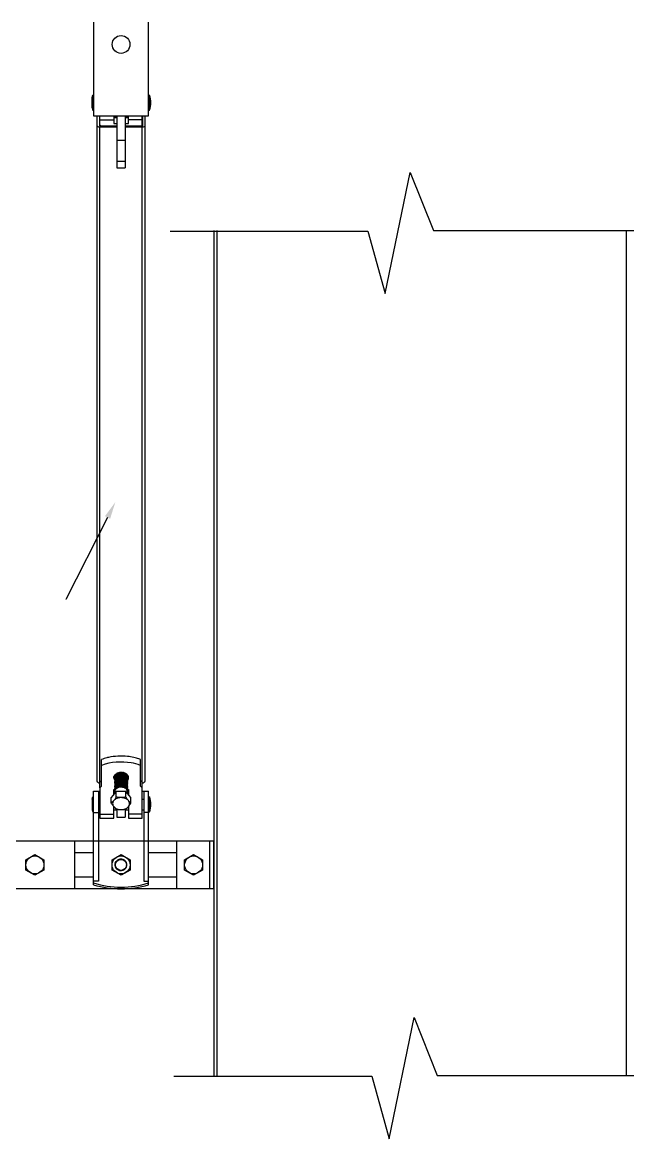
# Model space of a CAD drawing. Extents: x 815029915 to 815825525, y 579155098 to 579748855.
# Drawn here: x 815613007 to 815615928, y 579320372 to 579325758 of the extents above; entities that cross this region are included whole.
import ezdxf

# ---------------------------------------------------------------- set-up
doc = ezdxf.new("R2010")
doc.units = 0
doc.header["$LTSCALE"] = 100
doc.header["$MEASUREMENT"] = 0
doc.layers.add('02___PRT_ALL_AXES', color=7, linetype='Continuous')
doc.layers.add('03___PRT_ALL_CURVES', color=7, linetype='Continuous')

msp = doc.modelspace()

# ---------------------------------------------------------------- linework, layer by layer
at = {"color": 0, "linetype": 'Continuous'}
for p, q in [((815613350.8, 579325757.7), (815613350.8, 579325306.5)), ((815613616.1, 579325306.5), (815613616.1, 579325757.7)), ((815613346.7, 579325406.1), (815613350.8, 579325406.1)), ((815613616.1, 579325406.1), (815613620.2, 579325406.1)), ((815613346.7, 579325334.6), (815613350.8, 579325334.6)), ((815613350.8, 579325306.5), (815613616.1, 579325306.5)), ((815613368.7, 579322096.1), (815613368.7, 579325306.5)), ((815613378.9, 579325306.5), (815613378.9, 579325260.2)), ((815613381.4, 579325258.4), (815613381.4, 579325306.5)), ((815613447.8, 579325306.5), (815613447.8, 579325269.6)), ((815613463.1, 579325306.5), (815613463.1, 579325056.3)), ((815613503.9, 579325306.5), (815613503.9, 579325056.3)), ((815613519.2, 579325269.6), (815613519.2, 579325306.5)), ((815613585.5, 579325258.4), (815613585.5, 579325306.5)), ((815613588.1, 579325260.2), (815613588.1, 579325306.5)), ((815613598.3, 579325306.5), (815613598.3, 579322096.1)), ((815613616.1, 579325334.6), (815613620.2, 579325334.6)), ((815613381.4, 579325286.6), (815613447.8, 579325286.6)), ((815613381.4, 579325258.4), (815613463.1, 579325258.4)), ((815613381.4, 579322092.6), (815613381.4, 579325251.2)), ((815613463.1, 579325251.2), (815613381.4, 579325251.2)), ((815613452.9, 579325298.1), (815613452.9, 579325298.1)), ((815613503.9, 579325258.4), (815613585.5, 579325258.4)), ((815613585.5, 579325251.2), (815613503.9, 579325251.2)), ((815613585.5, 579325286.6), (815613519.2, 579325286.6)), ((815613585.5, 579322092.6), (815613585.5, 579325251.2)), ((815613463.1, 579325189.5), (815613503.9, 579325189.5)), ((815613463.1, 579325088.5), (815613503.9, 579325088.5)), ((815613463.1, 579325056.3), (815613503.9, 579325056.3)), ((815613462.9, 579322134.8), (815613463.1, 579322134.6)), ((815613465.5, 579322134.4), (815613463.1, 579322134.6)), ((815613463.4, 579322135), (815613465.5, 579322134.4)), ((815613453.6, 579322121.5), (815613453.6, 579322121.6)), ((815613346.7, 579322020.5), (815613350.8, 579322020.5)), ((815613350.8, 579321597.3), (815613350.8, 579322048.5)), ((815613350.8, 579322048.5), (815613381.4, 579322048.5)), ((815613373.8, 579322048.5), (815613373.8, 579321614.8)), ((815613381.4, 579322064.1), (815613381.4, 579321918.4)), ((815613459.9, 579322046.2), (815613436.3, 579322017.3)), ((815613447.8, 579322031.3), (815613447.8, 579322057)), ((815613447.8, 579322048.5), (815613452.9, 579322048.5)), ((815613452.9, 579322047.2), (815613452.9, 579322051.5)), ((815613453.4, 579322051.3), (815613452.9, 579322051.5)), ((815613507, 579322046.2), (815613459.9, 579322046.2)), ((815613530.6, 579322017.3), (815613507, 579322046.2)), ((815613514.1, 579322046.2), (815613514.1, 579322049.9)), ((815613514.1, 579322048.5), (815613519.2, 579322048.5)), ((815613519.2, 579322057), (815613519.2, 579322031.3)), ((815613585.5, 579321918.4), (815613585.5, 579322064.1)), ((815613585.5, 579322048.5), (815613616.1, 579322048.5)), ((815613593.2, 579322048.5), (815613593.2, 579321614.8)), ((815613616.1, 579321597.3), (815613616.1, 579322048.5)), ((815613616.1, 579322020.5), (815613620.2, 579322020.5)), ((815613373.8, 579322010.3), (815613381.4, 579322010.3)), ((815613447.8, 579321918.4), (815613447.8, 579321974.5)), ((815613519.2, 579321974.5), (815613519.2, 579321918.4)), ((815613585.5, 579322010.3), (815613593.2, 579322010.3)), ((815613346.7, 579321949), (815613350.8, 579321949)), ((815613350.8, 579321946.3), (815613373.8, 579321946.3)), ((815613381.4, 579321937.8), (815613447.8, 579321937.8)), ((815613381.4, 579321918.4), (815613447.8, 579321918.4)), ((815613463.1, 579321961.6), (815613463.1, 579321923.5)), ((815613463.1, 579321923.5), (815613503.9, 579321923.5)), ((815613503.9, 579321961.6), (815613503.9, 579321923.5)), ((815613585.5, 579321937.8), (815613519.2, 579321937.8)), ((815613519.2, 579321918.4), (815613585.5, 579321918.4)), ((815613616.1, 579321946.3), (815613593.2, 579321946.3)), ((815613616.1, 579321949), (815613620.2, 579321949)), ((815613752.2, 579321578.7), (815613752.2, 579321808.3)), ((815613912.4, 579321578.7), (815613912.4, 579321808.3)), ((815613931, 579321578.7), (815613931, 579321808.3)), ((815613455.2, 579321701.7), (815613455.2, 579321701.7)), ((815613455.3, 579321702.1), (815613455.3, 579321702.2)), ((815613483.5, 579321719.7), (815613483.5, 579321721)), ((815613373.8, 579321614.8), (815613350.8, 579321614.8)), ((815613593.2, 579321614.8), (815613616.1, 579321614.8))]:
    msp.add_line(p, q, dxfattribs=at)
at = {"color": 7, "linetype": 'Continuous'}
for p, q in [((815613719.7, 579324750.2), (815614674.4, 579324750.2)), ((815613931, 579324753.3), (815613931, 579320673.5)), ((815613946.3, 579324753.3), (815613946.3, 579320673.5)), ((815614990.4, 579324753.3), (815616109.5, 579324753.3)), ((815615920.4, 579324753.3), (815615920.4, 579320676.6)), ((815613738.1, 579320673.5), (815614692.7, 579320673.5)), ((815615008.8, 579320676.6), (815616125.6, 579320676.6))]:
    msp.add_line(p, q, dxfattribs=at)
at = {"color": 4, "linetype": 'ByBlock', "lineweight": -2}
msp.add_line((815613217.6, 579322973.9), (815613217.4, 579322973.9), dxfattribs=at)
at = {"color": 0}
for p, q in [((815612671, 579321808.3), (815613931, 579321808.3)), ((815613259.2, 579321808.3), (815613259.2, 579321578.8)), ((815613259.2, 579321752.3), (815613350.9, 579321752.3)), ((815613616.2, 579321752.3), (815613752.2, 579321752.3)), ((815613259.2, 579321634.7), (815613350.9, 579321634.7)), ((815613616.2, 579321634.7), (815613752.2, 579321634.7)), ((815612796.1, 579321578.7), (815613931, 579321578.7))]:
    msp.add_line(p, q, dxfattribs=at)
for points in [[(815614758.2, 579324448.7), (815614879, 579325033.1)], [(815614879, 579325033.1), (815614990.4, 579324753.3)], [(815614674.4, 579324750.2), (815614758.2, 579324448.7)], [(815614776.6, 579320372.1), (815614897.3, 579320956.4)], [(815614897.3, 579320956.4), (815615008.8, 579320676.6)], [(815614692.7, 579320673.5), (815614776.6, 579320372.1)]]:
    msp.add_lwpolyline(points, dxfattribs=at)
at = {"color": 4, "linetype": 'ByBlock', "lineweight": -2}
msp.add_lwpolyline([(815613418.2, 579323369), (815613217.6, 579322973.9)], dxfattribs=at)
at = {"color": 0, "linetype": 'Continuous'}
msp.add_circle((815613483.5, 579321693), 26.7, dxfattribs=at)
for centre, radius, start, end in [((815613469.6, 579325307.9), 16.7, 184.6387, 187.5163), ((815613469.5, 579325303.5), 16.6, 172.4739, 179.9828), ((815613469.6, 579325302.5), 16.8, 170.5953, 176.2819), ((815613469.7, 579325303.5), 16.9, 169.6225, 172.4804), ((815613469.9, 579325302.4), 17.1, 165.9398, 170.5941), ((815613498.7, 579325300.5), 15.5, 16.4386, 22.9713), ((815613499.2, 579325300.7), 14.9, 15.3782, 16.4026), ((815613499.9, 579325305.2), 14.2, 351.1705, 359.9739), ((815613499.9, 579325305.2), 14.2, 4.3365, 5.599), ((815613500, 579325305.2), 14.1, 0.0047, 4.3392), ((815613500, 579325306.3), 14.1, 0.0003, 1.1866), ((815613469.4, 579325302.5), 16.5, 176.29, 179.9967), ((815613469.5, 579325302.5), 16.6, 180.0177, 187.7118), ((815613469.5, 579325298.1), 16.6, 172.6677, 179.9838), ((815613469.9, 579325298.1), 17, 165.7622, 172.658), ((815613470.3, 579325298), 17.5, 162.5002, 165.767), ((815613479.6, 579325274.1), 29.7, 124.6383, 125.9814), ((815613479.8, 579325278.1), 30, 124.0237, 125.416), ((815613479.9, 579325273.6), 30.2, 124.026, 124.6404), ((815613489.2, 579325274.3), 28.7, 58.236, 59.1443), ((815613489.4, 579325275.6), 28.4, 57.1454, 59.0662), ((815613489.6, 579325275), 27.9, 56.1506, 58.2417), ((815613490.4, 579325277.2), 26.5, 52.0605, 57.1819), ((815613499.2, 579325295.3), 14.9, 15.3332, 16.4046), ((815613499.5, 579325300.8), 14.6, 8.8155, 15.3917), ((815613499.4, 579325295.3), 14.7, 10.6844, 15.3402), ((815613499.9, 579325300.8), 14.2, 0.0259, 8.8089), ((815613500, 579325299.8), 14.1, 0.0047, 4.3395), ((815613499.9, 579325299.8), 14.2, 353.07, 359.9861), ((815613474.1, 579322114.4), 21.7, 141.4765, 147.2734), ((815613479.9, 579322101.7), 37.2, 116.9716, 117.1914), ((815613480.4, 579322100.6), 38.4, 113.9097, 116.9569), ((815613479.4, 579322107.3), 30.5, 120.5279, 120.8982), ((815613479.8, 579322106.5), 31.4, 117.1944, 120.5148), ((815613481.3, 579322098.7), 40.6, 110.6062, 113.9098), ((815613484.7, 579322096.2), 43, 91.5745, 101.1898), ((815613483.2, 579322091.1), 48.2, 87.2089, 89.7303), ((815613483.5, 579322085.4), 53.8, 87.8186, 90.0078), ((815613484.7, 579322095.9), 43.2, 88.83, 91.6019), ((815613483.6, 579322087.8), 51.4, 85.7692, 87.8187), ((815613483.2, 579322091), 48.2, 84.3791, 87.2114), ((815613484.7, 579322096.3), 42.8, 85.6396, 88.8291), ((815613484.4, 579322095.4), 43.8, 76.1216, 79.3126), ((815613485.3, 579322099.2), 39.8, 69.1888, 70.1515), ((815613485.5, 579322099.8), 39.1, 68.0181, 69.189), ((815613492.3, 579322109.4), 27.6, 44.9812, 48.9553), ((815613493.9, 579322112.5), 23.8, 40.9332, 43.2447), ((815613493.3, 579322110.4), 26.2, 43.051, 44.9607), ((815613494.4, 579322112.9), 23.2, 39.8011, 40.9276), ((815613494.6, 579322111.6), 24.4, 35.7508, 43.1144), ((815613381.4, 579322105), 17.9, 268.3666, 269.9989), ((815613469.2, 579322113.7), 20.6, 150.7547, 154.3708), ((815613470.4, 579322113), 22, 144.1846, 150.7189), ((815613470.8, 579322116.8), 22.5, 211.4005, 217.607), ((815613471.5, 579322112.2), 23.3, 141.9511, 144.2205), ((815613468.3, 579322116.9), 15.5, 170.8203, 174.1915), ((815613469.6, 579322116.5), 16.8, 170.6064, 176.282), ((815613468.2, 579322116.9), 15.4, 174.1936, 177.5933), ((815613469.4, 579322116.5), 16.6, 176.2921, 177.5737), ((815613469.4, 579322116.5), 16.5, 177.5739, 178.5028), ((815613469.4, 579322116.5), 16.5, 178.5029, 179.2826), ((815613469.3, 579322116.5), 16.5, 179.2826, 179.9999), ((815613469.3, 579322116.5), 16.5, 180.0006, 181.7152), ((815613469.4, 579322116.5), 16.6, 181.7164, 184.3519), ((815613469.6, 579322116.5), 16.7, 184.3535, 187.5155), ((815613469.5, 579322112.1), 16.6, 172.4732, 179.9828), ((815613469.6, 579322111), 16.8, 170.6461, 176.2828), ((815613469.4, 579322111.1), 16.5, 176.2908, 183.5476), ((815613469.9, 579322105.6), 17.1, 163.2981, 176.2155), ((815613469.6, 579322111.1), 16.7, 183.5508, 187.7922), ((815613469.5, 579322106.7), 16.6, 172.7542, 179.9843), ((815613469.4, 579322105.6), 16.5, 176.2906, 179.9967), ((815613469.5, 579322105.7), 16.6, 180.0173, 187.5513), ((815613469.5, 579322101.3), 16.6, 172.5017, 179.9829), ((815613469.6, 579322100.2), 16.8, 170.6329, 176.2824), ((815613469.4, 579322100.2), 16.5, 176.2904, 179.9967), ((815613469.5, 579322100.2), 16.6, 180.0173, 187.5367), ((815613469.5, 579322095.9), 16.6, 172.4872, 179.9829), ((815613469.6, 579322094.8), 16.8, 170.6233, 176.2823), ((815613469.4, 579322094.8), 16.5, 176.2903, 179.9967), ((815613469.5, 579322094.8), 16.6, 180.0173, 187.5328), ((815613469.5, 579322090.5), 16.6, 172.4835, 179.9828), ((815613469.4, 579322089.4), 16.5, 176.2866, 179.9968), ((815613469.5, 579322089.4), 16.6, 180.0162, 187.3323), ((815613469.5, 579322085.1), 16.6, 172.2882, 179.9823), ((815613469.6, 579322084), 16.8, 170.633, 176.2824), ((815613469.4, 579322084), 16.5, 176.2903, 179.9967), ((815613469.5, 579322084), 16.6, 180.0172, 187.5261), ((815613469.5, 579322079.7), 16.6, 172.4765, 179.9828), ((815613469.6, 579322078.6), 16.8, 170.5993, 176.2819), ((815613469.4, 579322078.6), 16.5, 176.29, 179.9967), ((815613469.5, 579322078.6), 16.6, 180.0172, 187.5169), ((815613469.5, 579322074.2), 16.6, 172.4677, 179.9827), ((815613469.6, 579322073.2), 16.8, 170.6057, 176.2819), ((815613469.4, 579322073.2), 16.5, 176.29, 179.9967), ((815613469.9, 579322112.1), 17, 165.8112, 172.4652), ((815613469.9, 579322106.7), 17, 165.7041, 172.7434), ((815613469.9, 579322101.3), 17, 165.7267, 172.493), ((815613469.9, 579322095.8), 17, 165.766, 172.4789), ((815613469.9, 579322090.4), 17, 165.7649, 172.4752), ((815613469.9, 579322085), 17, 165.7459, 172.2807), ((815613469.9, 579322079.6), 17, 165.7642, 172.4682), ((815613469.9, 579322074.2), 17, 165.7627, 172.4595), ((815613472.1, 579322111.8), 24.1, 140.1265, 141.9534), ((815613469.9, 579322116.4), 17, 167.3413, 170.6096), ((815613468.5, 579322116.9), 15.7, 168.5956, 170.8202), ((815613470.1, 579322111), 17.3, 162.498, 170.6185), ((815613470.1, 579322100.1), 17.3, 162.4909, 170.6051), ((815613470.1, 579322094.7), 17.3, 162.488, 170.5957), ((815613470.1, 579322083.9), 17.3, 162.4871, 170.6053), ((815613470.1, 579322078.5), 17.3, 162.4824, 170.5717), ((815613470.1, 579322073.1), 17.3, 162.4829, 170.5782), ((815613468.9, 579322116.8), 16, 163.6782, 168.5833), ((815613470, 579322116.4), 17.2, 165.8219, 167.3436), ((815613470.2, 579322116.3), 17.4, 163.63, 165.8195), ((815613470.2, 579322112), 17.3, 164.4503, 165.8214), ((815613470.3, 579322106.6), 17.5, 162.5159, 165.7097), ((815613470.3, 579322101.2), 17.5, 162.5135, 165.7315), ((815613470.3, 579322095.7), 17.5, 162.5087, 165.7704), ((815613470.3, 579322090.3), 17.5, 162.5058, 165.7693), ((815613470.3, 579322084.9), 17.5, 162.4516, 165.7498), ((815613470.3, 579322079.5), 17.5, 162.5049, 165.7686), ((815613470.3, 579322074.1), 17.5, 162.5002, 165.767), ((815613470.3, 579322068.7), 17.5, 162.5007, 165.7672), ((815613469.4, 579322116.6), 16.6, 158.8112, 163.6737), ((815613470.4, 579322116.3), 17.6, 162.6522, 163.6323), ((815613470.4, 579322112), 17.6, 162.5051, 164.4489), ((815613471.3, 579322116), 18.5, 153.2181, 162.433), ((815613470.6, 579322110.8), 17.8, 161.2184, 162.521), ((815613470, 579322116.4), 17.2, 155.4096, 158.8168), ((815613470.9, 579322116), 18.2, 149.029, 155.3717), ((815613472.7, 579322115.3), 20.1, 147.2771, 153.2366), ((815613484.6, 579322065.6), 42.5, 97.612, 98.5483), ((815613498.2, 579322118.3), 16, 20.5547, 25.6449), ((815613498.7, 579322118.5), 15.4, 18.1541, 20.5369), ((815613499.2, 579322114.7), 14.9, 15.3602, 16.4085), ((815613499.2, 579322109.3), 14.9, 15.3455, 16.4078), ((815613499.2, 579322103.9), 14.9, 15.3562, 16.4067), ((815613499.2, 579322098.5), 14.9, 15.3803, 16.4044), ((815613499.2, 579322093.1), 14.9, 15.4324, 16.4009), ((815613499.4, 579322087.7), 14.7, 9.0944, 16.4713), ((815613499.2, 579322082.2), 14.9, 15.3427, 16.4105), ((815613499.2, 579322076.8), 14.9, 15.3335, 16.4046), ((815613499.2, 579322071.4), 14.9, 15.295, 16.4082), ((815613499.5, 579322114.8), 14.6, 8.8275, 15.3735), ((815613499.5, 579322109.4), 14.6, 8.8161, 15.3587), ((815613499.5, 579322104), 14.6, 8.5831, 15.3704), ((815613499.5, 579322098.5), 14.6, 8.806, 15.3938), ((815613499.5, 579322093.1), 14.6, 8.7871, 15.4463), ((815613499.5, 579322082.3), 14.6, 8.8357, 15.3558), ((815613499.5, 579322076.9), 14.6, 8.8222, 15.3467), ((815613499.5, 579322071.5), 14.6, 8.8659, 15.3078), ((815613499.8, 579322118.8), 14.2, 351.3231, 359.9751), ((815613499.7, 579322119.2), 14.4, 351.1957, 351.4438), ((815613499.9, 579322114.8), 14.2, 0.0261, 8.8211), ((815613499.9, 579322113.8), 14.2, 351.1717, 359.9739), ((815613499.9, 579322109.4), 14.2, 0.0259, 8.8097), ((815613499.9, 579322108.4), 14.2, 350.9429, 359.9728), ((815613499.9, 579322104), 14.2, 0.0243, 8.5745), ((815613499.9, 579322102.9), 14.2, 351.161, 359.9738), ((815613499.9, 579322098.6), 14.2, 0.0259, 8.7993), ((815613499.9, 579322097.5), 14.2, 351.1413, 359.9737), ((815613499.9, 579322093.2), 14.2, 0.0258, 8.7798), ((815613499.9, 579322092.1), 14.2, 351.4494, 359.976), ((815613499.9, 579322087.8), 14.2, 0.0272, 9.08), ((815613499.9, 579322086.7), 14.2, 351.1911, 359.9741), ((815613499.9, 579322082.4), 14.2, 0.0261, 8.8295), ((815613499.9, 579322081.3), 14.2, 351.178, 359.9739), ((815613499.9, 579322077), 14.2, 0.0259, 8.8159), ((815613499.9, 579322075.9), 14.2, 351.2218, 359.9742), ((815613499.9, 579322071.5), 14.2, 0.0263, 8.8603), ((815613499.9, 579322118.8), 14.2, 2.7676, 6.617), ((815613500, 579322113.8), 14.1, 0.0047, 4.3395), ((815613500, 579322108.4), 14.1, 0.0047, 4.3394), ((815613497.3, 579322117.5), 19.6, 327.8953, 328.9179), ((815613500, 579322102.9), 14.1, 0.0047, 4.3393), ((815613500, 579322097.5), 14.1, 0.0047, 4.3389), ((815613500, 579322092.1), 14.1, 0.0045, 4.3456), ((815613500, 579322086.7), 14.1, 0.0047, 4.3397), ((815613500, 579322081.3), 14.1, 0.0047, 4.3395), ((815613500, 579322075.9), 14.1, 0.0047, 4.3399), ((815613500, 579322118.8), 14.1, 359.993, 2.7658), ((815613497.7, 579322117.3), 19.2, 328.9126, 331.6127), ((815613495.7, 579322117), 23, 323.7264, 324.8215), ((815613495.9, 579322112.5), 22.9, 34.9477, 35.6756), ((815613497.7, 579322115.2), 19.1, 26.7554, 29.0313), ((815613496.2, 579322112.7), 22.5, 33.5595, 34.9495), ((815613498.3, 579322117), 18.6, 331.6111, 334.7707), ((815613496.5, 579322112.9), 22.1, 32.816, 33.5577), ((815613496.9, 579322113.2), 21.6, 30.7572, 32.8206), ((815613497.2, 579322113.4), 21.2, 30.1535, 30.7522), ((815613585.5, 579322105), 17.9, 270.0011, 271.6334), ((815613469.5, 579322073.2), 16.6, 180.017, 187.4489), ((815613469.5, 579322068.8), 16.6, 172.3978, 179.9823), ((815613469.4, 579322067.8), 16.5, 176.29, 179.9967), ((815613469.5, 579322067.8), 16.6, 180.0171, 187.5089), ((815613469.5, 579322063.4), 16.6, 172.4594, 179.9827), ((815613469.6, 579322062.3), 16.8, 170.5894, 176.2819), ((815613469.4, 579322062.3), 16.5, 176.29, 179.9967), ((815613469.5, 579322062.4), 16.6, 180.017, 187.4917), ((815613469.5, 579322058), 16.6, 172.4422, 179.9826), ((815613469.6, 579322056.9), 16.8, 170.5827, 176.2821), ((815613469.4, 579322056.9), 16.5, 176.2903, 179.9967), ((815613469.5, 579322056.9), 16.6, 180.0172, 187.5273), ((815613469.5, 579322052.6), 16.6, 172.4782, 179.9829), ((815613469.6, 579322051.5), 16.8, 170.6229, 176.2822), ((815613469.4, 579322051.5), 16.5, 176.2902, 179.9967), ((815613469.9, 579322068.8), 17, 165.7631, 172.3902), ((815613469.9, 579322063.4), 17, 165.7633, 172.4513), ((815613469.9, 579322058), 17, 165.765, 172.4342), ((815613469.9, 579322052.5), 17, 165.7668, 172.4699), ((815613470.1, 579322062.2), 17.3, 162.4867, 170.562), ((815613470.1, 579322056.8), 17.3, 162.4917, 170.5553), ((815613470.1, 579322051.4), 17.3, 162.4849, 170.5952), ((815613470.3, 579322063.3), 17.5, 162.5015, 165.7677), ((815613470.3, 579322057.9), 17.5, 162.5045, 165.7692), ((815613470.3, 579322052.4), 17.5, 162.5094, 165.7711), ((815613470.3, 579322047), 17.5, 162.5026, 165.791), ((815613499.2, 579322066), 14.9, 15.3024, 16.4096), ((815613499.2, 579322060.6), 14.9, 15.3159, 16.4116), ((815613499.2, 579322055.2), 14.9, 15.3138, 16.4121), ((815613499.2, 579322049.8), 14.9, 15.3664, 16.4089), ((815613499.5, 579322066.1), 14.6, 8.6158, 15.3161), ((815613499.5, 579322060.7), 14.6, 8.8392, 15.3288), ((815613499.5, 579322055.2), 14.6, 8.8348, 15.3268), ((815613499.5, 579322049.8), 14.6, 8.8239, 15.3798), ((815613499.9, 579322070.5), 14.2, 350.9764, 359.9733), ((815613499.9, 579322066.1), 14.2, 0.0245, 8.608), ((815613499.9, 579322065.1), 14.2, 351.1951, 359.9741), ((815613499.9, 579322060.7), 14.2, 0.0262, 8.8333), ((815613499.9, 579322059.6), 14.2, 351.1908, 359.9741), ((815613499.9, 579322055.3), 14.2, 0.0261, 8.8289), ((815613499.9, 579322054.2), 14.2, 351.179, 359.9739), ((815613499.9, 579322049.9), 14.2, 0.0261, 8.8175), ((815613500, 579322070.5), 14.1, 0.0047, 4.3399), ((815613500, 579322065.1), 14.1, 0.0047, 4.3399), ((815613500, 579322059.6), 14.1, 0.0047, 4.3399), ((815613500, 579322054.2), 14.1, 0.0047, 4.3394), ((815613483.5, 579321693), 29.6, 170.4027, 175.8672), ((815613483.5, 579321693), 29.6, 167.0668, 170.4004), ((815613483.5, 579321693), 29.6, 164.3926, 167.0673), ((815613483.4, 579321693), 29.6, 162.03, 164.3906), ((815613483, 579321691.7), 29.5, 160.2514, 161.7211), ((815613483.5, 579321693), 28.1, 275.5796, 101.2035), ((815613483, 579321692.9), 28.1, 88.982, 100.1624), ((815613483.5, 579321693), 29.6, 175.8685, 178.9165), ((815613483.5, 579321693), 29.6, 178.9205, 185.2696), ((815613483.5, 579321693), 29.6, 185.2707, 187.4247), ((815613483.5, 579321693), 29.6, 187.4316, 195.9775), ((815613483.5, 579321693), 29.6, 195.9832, 198.1201), ((815613483.5, 579321693), 29.6, 198.1212, 204.6411), ((815613483.5, 579321693), 29.6, 204.6463, 208.0841), ((815613483.5, 579321693), 29.6, 208.0825, 212.3888), ((815613483.5, 579321693), 29.6, 208.4883, 212.3891), ((815613483.5, 579322019.1), 433.7, 252.1887, 287.8113), ((815613483.5, 579322019.1), 442.1, 252.5364, 287.4636)]:
    msp.add_arc(centre, radius, start, end, dxfattribs=at)
for points, knots in [([(815613452.9, 579325298.1), (815613453, 579325299.6), (815613453.6, 579325302.6), (815613454.9, 579325305.3), (815613455.7, 579325306.6)], [0, 0, 0, 0, 0.49066, 1, 1, 1, 1]), ([(815613455.1, 579325306.6), (815613454.9, 579325306.3), (815613454.4, 579325305.2), (815613453.9, 579325304.1), (815613453.6, 579325303.2)], [0, 0, 0, 0, 0.253666, 1, 1, 1, 1]), ([(815613459.3, 579325306.6), (815613458.7, 579325306), (815613456.3, 579325303.5), (815613454.5, 579325300.5), (815613453.7, 579325298.1)], [0, 0, 0, 0, 0.263007, 1, 1, 1, 1]), ([(815613454.1, 579325298.1), (815613454.5, 579325298.9), (815613456, 579325302.1), (815613458.4, 579325304.8), (815613460.5, 579325306.6)], [0, 0, 0, 0, 0.238978, 1, 1, 1, 1]), ([(815613511.7, 579325298.1), (815613511.2, 579325298.8), (815613509.2, 579325301.7), (815613506.3, 579325304), (815613504, 579325305.4)], [0, 0, 0, 0, 0.235297, 1, 1, 1, 1]), ([(815613508.2, 579325306.6), (815613509.5, 579325305.4), (815613511.7, 579325302.8), (815613513.2, 579325299.6), (815613513.6, 579325298.1)], [0, 0, 0, 0, 0.519467, 1, 1, 1, 1]), ([(815613513.5, 579325299.5), (815613513.3, 579325300.1), (815613512.4, 579325302.7), (815613510.7, 579325305), (815613509.3, 579325306.6)], [0, 0, 0, 0, 0.239996, 1, 1, 1, 1]), ([(815613512.4, 579325306.6), (815613512.6, 579325306.1), (815613513.5, 579325304.3), (815613513.9, 579325302.3), (815613514, 579325300.8)], [0, 0, 0, 0, 0.256497, 1, 1, 1, 1]), ([(815613376.4, 579325251.9), (815613374.3, 579325252.5), (815613370.6, 579325254.4), (815613368.7, 579325258.4), (815613368.7, 579325260.2)], [0, 0, 0, 0, 0.547859, 1, 1, 1, 1]), ([(815613378.9, 579325260.2), (815613378.9, 579325259.4), (815613380, 579325258.5), (815613381.1, 579325258.4), (815613381.4, 579325258.4)], [0, 0, 0, 0, 0.70154, 1, 1, 1, 1]), ([(815613463, 579325304.1), (815613462.3, 579325303.7), (815613460, 579325302), (815613457.9, 579325299.8), (815613456.6, 579325298.1)], [0, 0, 0, 0, 0.260528, 1, 1, 1, 1]), ([(815613457.4, 579325298.1), (815613457.8, 579325298.5), (815613459.3, 579325300.2), (815613461, 579325301.6), (815613462.4, 579325302.6)], [0, 0, 0, 0, 0.242618, 1, 1, 1, 1]), ([(815613504, 579325304.3), (815613504.7, 579325303.9), (815613507.3, 579325302.2), (815613509.6, 579325300), (815613510.9, 579325298.1)], [0, 0, 0, 0, 0.26441, 1, 1, 1, 1]), ([(815613585.5, 579325258.4), (815613585.9, 579325258.4), (815613586.9, 579325258.5), (815613588.1, 579325259.4), (815613588.1, 579325260.2)], [0, 0, 0, 0, 0.29846, 1, 1, 1, 1]), ([(815613598.3, 579325260.2), (815613598.3, 579325258.4), (815613596.4, 579325254.4), (815613592.6, 579325252.5), (815613590.5, 579325251.9)], [0, 0, 0, 0, 0.452141, 1, 1, 1, 1]), ([(815613513.5, 579322118.9), (815613512.8, 579322121.3), (815613509.9, 579322126.1), (815613503, 579322131.3), (815613494, 579322134.6), (815613483.9, 579322135.6), (815613473.8, 579322134.2), (815613464.6, 579322130.5), (815613457.5, 579322124.9), (815613454.5, 579322119.8), (815613453.6, 579322117.2)], [0, 0, 0, 0, 0.1028, 0.219575, 0.350436, 0.490257, 0.631411, 0.766198, 0.889253, 1, 1, 1, 1]), ([(815613453.6, 579322127.2), (815613454.2, 579322128), (815613457, 579322130.9), (815613460.4, 579322133.2), (815613463.1, 579322134.6)], [0, 0, 0, 0, 0.237518, 1, 1, 1, 1]), ([(815613513.5, 579322113.5), (815613512.8, 579322115.9), (815613509.9, 579322120.7), (815613503, 579322125.9), (815613494, 579322129.1), (815613483.9, 579322130.1), (815613473.8, 579322128.8), (815613464.6, 579322125.1), (815613457.5, 579322119.4), (815613454.5, 579322114.4), (815613453.6, 579322111.8)], [0, 0, 0, 0, 0.102802, 0.219579, 0.350445, 0.490271, 0.631419, 0.766196, 0.889248, 1, 1, 1, 1]), ([(815613453.6, 579322110.5), (815613454.4, 579322113.2), (815613457.6, 579322118.6), (815613465.3, 579322124.5), (815613475.2, 579322128.1), (815613485.9, 579322129.1), (815613496.4, 579322127.5), (815613505.4, 579322123.4), (815613511, 579322118.1), (815613513.4, 579322113.2), (815613514, 579322110.7), (815613514, 579322109.4)], [0, 0, 0, 0, 0.111989, 0.237167, 0.374547, 0.517663, 0.657661, 0.786312, 0.89922, 0.950664, 1, 1, 1, 1]), ([(815613453.8, 579322116.5), (815613454.6, 579322119), (815613457.7, 579322124), (815613464.8, 579322129.5), (815613473.8, 579322133.1), (815613483.7, 579322134.5), (815613493.6, 579322133.5), (815613502.5, 579322130.4), (815613509.5, 579322125.4), (815613512.5, 579322120.8), (815613513.3, 579322118.4)], [0, 0, 0, 0, 0.110828, 0.23379, 0.368184, 0.508826, 0.648319, 0.779281, 0.896604, 1, 1, 1, 1]), ([(815613455.3, 579322125.4), (815613455.8, 579322126.1), (815613458, 579322129.4), (815613461.1, 579322131.9), (815613463.7, 579322133.4)], [0, 0, 0, 0, 0.235801, 1, 1, 1, 1]), ([(815613465.5, 579322134.4), (815613466.3, 579322134.9), (815613469.7, 579322136.6), (815613473.5, 579322137.7), (815613476.3, 579322138.3)], [0, 0, 0, 0, 0.242859, 1, 1, 1, 1]), ([(815613467, 579322136.6), (815613467.7, 579322136.9), (815613470.7, 579322137.9), (815613473.8, 579322138.6), (815613476.2, 579322139)], [0, 0, 0, 0, 0.245442, 1, 1, 1, 1]), ([(815613494.9, 579322137.9), (815613496.4, 579322137.5), (815613501.9, 579322135.9), (815613507.2, 579322133), (815613510.4, 579322130.2)], [0, 0, 0, 0, 0.264636, 1, 1, 1, 1]), ([(815613500.1, 579322136.1), (815613501.6, 579322135.5), (815613506.5, 579322133), (815613510.8, 579322128.9), (815613512.6, 579322125.2)], [0, 0, 0, 0, 0.276321, 1, 1, 1, 1]), ([(815613511.3, 579322128.8), (815613510.6, 579322129.5), (815613507.3, 579322132.6), (815613503.3, 579322134.8), (815613500.1, 579322136.1)], [0, 0, 0, 0, 0.235806, 1, 1, 1, 1]), ([(815613380.9, 579322087.1), (815613377.9, 579322087.2), (815613372.2, 579322088.5), (815613368.7, 579322093.7), (815613368.7, 579322096.1)], [0, 0, 0, 0, 0.559089, 1, 1, 1, 1]), ([(815613451.6, 579322105), (815613450, 579322107.6), (815613447.9, 579322113.7), (815613449.3, 579322119.9), (815613450.6, 579322122.6)], [0, 0, 0, 0, 0.503467, 1, 1, 1, 1]), ([(815613452.9, 579322090.5), (815613453.1, 579322093.1), (815613454.7, 579322098.4), (815613460.5, 579322105), (815613468.6, 579322109.7), (815613475, 579322111.5), (815613478.3, 579322112)], [0, 0, 0, 0, 0.21682, 0.453957, 0.717085, 1, 1, 1, 1]), ([(815613452.9, 579322068.8), (815613453, 579322070.3), (815613453.6, 579322073.2), (815613456.2, 579322078.8), (815613462.3, 579322084.8), (815613472.1, 579322089.4), (815613483.4, 579322091.3), (815613494.6, 579322090.1), (815613504.4, 579322086.2), (815613510.6, 579322080.8), (815613513.4, 579322075.6), (815613513.9, 579322072.9), (815613514, 579322071.5)], [0, 0, 0, 0, 0.05375, 0.109471, 0.230247, 0.36521, 0.508721, 0.651183, 0.78291, 0.898103, 0.950221, 1, 1, 1, 1]), ([(815613513.5, 579322108.1), (815613512.8, 579322110.5), (815613509.9, 579322115.3), (815613503, 579322120.5), (815613494, 579322123.7), (815613483.9, 579322124.7), (815613473.8, 579322123.4), (815613464.6, 579322119.7), (815613457.5, 579322114), (815613454.5, 579322109), (815613453.6, 579322106.4)], [0, 0, 0, 0, 0.102803, 0.219579, 0.350445, 0.490272, 0.63142, 0.766197, 0.889249, 1, 1, 1, 1]), ([(815613453.6, 579322105.3), (815613454.5, 579322108), (815613457.8, 579322113.4), (815613465.5, 579322119.2), (815613475.4, 579322122.7), (815613486.1, 579322123.7), (815613496.5, 579322122), (815613505.5, 579322118), (815613511, 579322112.7), (815613513.4, 579322107.8), (815613514, 579322105.3), (815613514, 579322104)], [0, 0, 0, 0, 0.112247, 0.237701, 0.375218, 0.518283, 0.658097, 0.786535, 0.899295, 0.950694, 1, 1, 1, 1]), ([(815613513.5, 579322102.7), (815613512.8, 579322105.1), (815613509.9, 579322109.9), (815613503, 579322115.1), (815613494, 579322118.3), (815613483.9, 579322119.3), (815613473.8, 579322117.9), (815613464.6, 579322114.3), (815613457.5, 579322108.6), (815613454.5, 579322103.6), (815613453.6, 579322101)], [0, 0, 0, 0, 0.102804, 0.219579, 0.350435, 0.490256, 0.631409, 0.766198, 0.88925, 1, 1, 1, 1]), ([(815613453.6, 579322099.9), (815613454.5, 579322102.6), (815613457.8, 579322108), (815613465.5, 579322113.7), (815613475.4, 579322117.3), (815613486.1, 579322118.3), (815613496.5, 579322116.6), (815613505.5, 579322112.6), (815613511, 579322107.3), (815613513.4, 579322102.4), (815613514, 579322099.8), (815613514, 579322098.6)], [0, 0, 0, 0, 0.112246, 0.2377, 0.375215, 0.518278, 0.658091, 0.78653, 0.899293, 0.950693, 1, 1, 1, 1]), ([(815613513.5, 579322097.3), (815613512.8, 579322099.7), (815613509.9, 579322104.4), (815613503, 579322109.6), (815613494, 579322112.9), (815613483.9, 579322113.9), (815613473.8, 579322112.5), (815613464.6, 579322108.9), (815613457.5, 579322103.2), (815613454.5, 579322098.2), (815613453.6, 579322095.6)], [0, 0, 0, 0, 0.102805, 0.219582, 0.350438, 0.49026, 0.63141, 0.766198, 0.889251, 1, 1, 1, 1]), ([(815613453.6, 579322089.1), (815613454.5, 579322091.8), (815613457.8, 579322097.1), (815613465.5, 579322102.9), (815613475.4, 579322106.5), (815613486.1, 579322107.4), (815613496.5, 579322105.8), (815613505.5, 579322101.7), (815613511, 579322096.4), (815613513.4, 579322091.6), (815613514, 579322089), (815613514, 579322087.8)], [0, 0, 0, 0, 0.112245, 0.237701, 0.375214, 0.518277, 0.6581, 0.786541, 0.899298, 0.950695, 1, 1, 1, 1]), ([(815613513.5, 579322086.4), (815613512.8, 579322088.8), (815613509.9, 579322093.6), (815613503, 579322098.8), (815613494, 579322102.1), (815613483.9, 579322103.1), (815613473.8, 579322101.7), (815613464.6, 579322098), (815613457.5, 579322092.4), (815613454.5, 579322087.3), (815613453.6, 579322084.8)], [0, 0, 0, 0, 0.1028, 0.219577, 0.35044, 0.490268, 0.631416, 0.766199, 0.889253, 1, 1, 1, 1]), ([(815613453.6, 579322083.7), (815613454.5, 579322086.4), (815613457.8, 579322091.7), (815613465.5, 579322097.5), (815613475.4, 579322101.1), (815613486.1, 579322102), (815613496.5, 579322100.4), (815613505.5, 579322096.3), (815613511, 579322091), (815613513.4, 579322086.1), (815613514, 579322083.6), (815613514, 579322082.4)], [0, 0, 0, 0, 0.112246, 0.237704, 0.375214, 0.518276, 0.658095, 0.786533, 0.899295, 0.950695, 1, 1, 1, 1]), ([(815613513.5, 579322075.6), (815613512.8, 579322078), (815613509.9, 579322082.8), (815613503, 579322088), (815613494, 579322091.3), (815613483.9, 579322092.3), (815613473.8, 579322090.9), (815613464.6, 579322087.2), (815613457.5, 579322081.6), (815613454.5, 579322076.5), (815613453.6, 579322073.9)], [0, 0, 0, 0, 0.102803, 0.219582, 0.350439, 0.490263, 0.631412, 0.766193, 0.88925, 1, 1, 1, 1]), ([(815613462.3, 579322090.6), (815613460.2, 579322089.1), (815613456.7, 579322085.8), (815613454.3, 579322081.5), (815613453.6, 579322079.3)], [0, 0, 0, 0, 0.522085, 1, 1, 1, 1]), ([(815613453.6, 579322078.3), (815613454.4, 579322080.5), (815613456.8, 579322085), (815613460.6, 579322088.4), (815613462.8, 579322089.8)], [0, 0, 0, 0, 0.476952, 1, 1, 1, 1]), ([(815613513.5, 579322070.2), (815613512.8, 579322072.6), (815613509.9, 579322077.4), (815613503, 579322082.6), (815613494, 579322085.8), (815613483.9, 579322086.8), (815613473.8, 579322085.5), (815613464.6, 579322081.8), (815613457.5, 579322076.2), (815613454.5, 579322071.1), (815613453.6, 579322068.5)], [0, 0, 0, 0, 0.102803, 0.219581, 0.350439, 0.490263, 0.631413, 0.766193, 0.88925, 1, 1, 1, 1]), ([(815613453.6, 579322067.4), (815613454.5, 579322070.2), (815613457.8, 579322075.5), (815613465.5, 579322081.3), (815613475.4, 579322084.8), (815613486.1, 579322085.8), (815613496.5, 579322084.1), (815613505.5, 579322080.1), (815613511, 579322074.8), (815613513.4, 579322069.9), (815613514, 579322067.4), (815613514, 579322066.1)], [0, 0, 0, 0, 0.11225, 0.237708, 0.375218, 0.518284, 0.658099, 0.786539, 0.899299, 0.950695, 1, 1, 1, 1]), ([(815613513.5, 579322064.8), (815613512.8, 579322067.2), (815613509.9, 579322072), (815613503, 579322077.2), (815613494, 579322080.4), (815613483.9, 579322081.4), (815613473.8, 579322080.1), (815613464.6, 579322076.4), (815613457.5, 579322070.7), (815613454.5, 579322065.7), (815613453.6, 579322063.1)], [0, 0, 0, 0, 0.102802, 0.219581, 0.35044, 0.490262, 0.631413, 0.766193, 0.889249, 1, 1, 1, 1]), ([(815613453.6, 579322062), (815613454.5, 579322064.7), (815613457.8, 579322070.1), (815613465.5, 579322075.9), (815613475.4, 579322079.4), (815613486.1, 579322080.4), (815613496.5, 579322078.7), (815613505.5, 579322074.7), (815613511, 579322069.4), (815613513.4, 579322064.5), (815613514, 579322062), (815613514, 579322060.7)], [0, 0, 0, 0, 0.112251, 0.237706, 0.375218, 0.518284, 0.658099, 0.78654, 0.899299, 0.950695, 1, 1, 1, 1]), ([(815613513.5, 579322059.4), (815613512.8, 579322061.8), (815613509.9, 579322066.6), (815613503, 579322071.8), (815613494, 579322075), (815613483.9, 579322076), (815613473.8, 579322074.6), (815613464.6, 579322071), (815613457.5, 579322065.3), (815613454.5, 579322060.3), (815613453.6, 579322057.7)], [0, 0, 0, 0, 0.102801, 0.21958, 0.350441, 0.490262, 0.631414, 0.766194, 0.889248, 1, 1, 1, 1]), ([(815613453.6, 579322056.6), (815613454.5, 579322059.3), (815613457.8, 579322064.7), (815613465.5, 579322070.4), (815613475.4, 579322074), (815613486.1, 579322075), (815613496.5, 579322073.3), (815613505.5, 579322069.3), (815613511, 579322064), (815613513.4, 579322059.1), (815613514, 579322056.5), (815613514, 579322055.3)], [0, 0, 0, 0, 0.112246, 0.237702, 0.375218, 0.518285, 0.6581, 0.786541, 0.899298, 0.950694, 1, 1, 1, 1]), ([(815613478.3, 579322107.6), (815613475.4, 579322107.2), (815613469.8, 579322105.8), (815613462.4, 579322101.9), (815613456.8, 579322096.7), (815613454.3, 579322092.4), (815613453.7, 579322090.2)], [0, 0, 0, 0, 0.277616, 0.53967, 0.780154, 1, 1, 1, 1]), ([(815613513.5, 579322081), (815613512.9, 579322082.9), (815613511, 579322086.6), (815613506.2, 579322091.2), (815613500, 579322094.6), (815613490, 579322097.6), (815613476.6, 579322097.5), (815613466.4, 579322093.6), (815613462.3, 579322090.6)], [0, 0, 0, 0, 0.09979, 0.209755, 0.331258, 0.462623, 0.737838, 1, 1, 1, 1]), ([(815613462.8, 579322089.8), (815613467.3, 579322092.9), (815613478.2, 579322096.8), (815613492.3, 579322096.2), (815613502.4, 579322092.4), (815613508.5, 579322088.3), (815613512.7, 579322083), (815613513.9, 579322078.9), (815613514, 579322076.9)], [0, 0, 0, 0, 0.268159, 0.54642, 0.676791, 0.795592, 0.902183, 1, 1, 1, 1]), ([(815613478.3, 579322112), (815613482.5, 579322112.6), (815613490.9, 579322112.6), (815613500.8, 579322109.6), (815613507.2, 579322105.5), (815613510.8, 579322101.8), (815613513.2, 579322097.7), (815613513.9, 579322094.7), (815613514, 579322093.2)], [0, 0, 0, 0, 0.287626, 0.558153, 0.68143, 0.795158, 0.900367, 1, 1, 1, 1]), ([(815613513.5, 579322091.9), (815613512.7, 579322094.6), (815613509.2, 579322099.9), (815613500.9, 579322105.3), (815613490.4, 579322108.2), (815613482.8, 579322108.2), (815613479, 579322107.7)], [0, 0, 0, 0, 0.20759, 0.44724, 0.716488, 1, 1, 1, 1]), ([(815613513.3, 579322118.4), (815613513.4, 579322118.2), (815613513.8, 579322117), (815613514, 579322115.7), (815613514, 579322114.8)], [0, 0, 0, 0, 0.252986, 1, 1, 1, 1]), ([(815613515.6, 579322124.1), (815613517.3, 579322121), (815613519.3, 579322113.7), (815613516.6, 579322106.7), (815613514.5, 579322103.8)], [0, 0, 0, 0, 0.496414, 1, 1, 1, 1]), ([(815613515.1, 579322109.1), (815613515.8, 579322110.7), (815613516.9, 579322114.1), (815613516.7, 579322117.8), (815613516.4, 579322119.5)], [0, 0, 0, 0, 0.504975, 1, 1, 1, 1]), ([(815613598.3, 579322096.1), (815613598.3, 579322093.7), (815613594.7, 579322088.5), (815613589.1, 579322087.2), (815613586, 579322087.1)], [0, 0, 0, 0, 0.440911, 1, 1, 1, 1]), ([(815613513.5, 579322054), (815613512.8, 579322056.4), (815613509.9, 579322061.1), (815613503, 579322066.3), (815613494, 579322069.6), (815613483.9, 579322070.6), (815613473.8, 579322069.2), (815613464.6, 579322065.6), (815613457.5, 579322059.9), (815613454.5, 579322054.9), (815613453.6, 579322052.3)], [0, 0, 0, 0, 0.1028, 0.219576, 0.350438, 0.490259, 0.631413, 0.766198, 0.889253, 1, 1, 1, 1]), ([(815613455.2, 579321701.7), (815613456.1, 579321704.1), (815613458.5, 579321708.8), (815613463.8, 579321714.5), (815613470.4, 579321718.7), (815613475.5, 579321720.2), (815613478, 579321720.5)], [0, 0, 0, 0, 0.250036, 0.500043, 0.750031, 1, 1, 1, 1]), ([(815613499.2, 579321671.4), (815613501.5, 579321673), (815613505.7, 579321677.1), (815613509.7, 579321684.8), (815613511.1, 579321693.4), (815613509.8, 579321702), (815613505.9, 579321709.7), (815613499.8, 579321715.9), (815613492, 579321719.9), (815613486.3, 579321720.9), (815613483.5, 579321721)], [0, 0, 0, 0, 0.124979, 0.249964, 0.374956, 0.499953, 0.624956, 0.749965, 0.87498, 1, 1, 1, 1]), ([(815613486.2, 579321665.1), (815613483.6, 579321664.7), (815613478.2, 579321664.6), (815613470.5, 579321666.8), (815613463.6, 579321671), (815613460, 579321675), (815613458.5, 579321677.1)], [0, 0, 0, 0, 0.24997, 0.499961, 0.749971, 1, 1, 1, 1]), ([(815613467.8, 579321671.4), (815613470.3, 579321669.3), (815613476.2, 579321665.9), (815613482.9, 579321665), (815613486.2, 579321665.1)], [0, 0, 0, 0, 0.499904, 1, 1, 1, 1])]:
    msp.add_open_spline(points, degree=3, knots=knots, dxfattribs=at)
for points in [[(815613381.4, 579325251.2), (815613379.7, 579325251.2), (815613378, 579325251.4), (815613376.4, 579325251.9)], [(815613590.5, 579325251.9), (815613588.9, 579325251.4), (815613587.2, 579325251.2), (815613585.5, 579325251.2)], [(815613483.5, 579322139.2), (815613481, 579322139.3), (815613478.6, 579322139.2), (815613476.2, 579322139)], [(815613487.4, 579322139.1), (815613489.1, 579322139), (815613490.8, 579322138.8), (815613492.5, 579322138.4)], [(815613498.8, 579322136.6), (815613496.6, 579322137.4), (815613494.4, 579322138), (815613492.2, 579322138.4)], [(815613514.5, 579322124.4), (815613513.8, 579322125.6), (815613513.1, 579322126.7), (815613512.2, 579322127.7)], [(815613513.4, 579322123.3), (815613513.7, 579322122.4), (815613513.9, 579322121.4), (815613514, 579322120.4)], [(815613516.4, 579322119.5), (815613516, 579322121), (815613515.5, 579322122.4), (815613514.8, 579322123.8)], [(815613453.4, 579322051.3), (815613453, 579322050), (815613452.9, 579322048.6), (815613452.9, 579322047.2)]]:
    msp.add_open_spline(points, degree=3, dxfattribs=at)
at = {"color": 4}
msp.add_solid([(815613405.8, 579323375.3), (815613456, 579323443.4), (815613430.6, 579323362.7)], dxfattribs=at)
at = {"layer": '02___PRT_ALL_AXES', "color": 0, "linetype": 'Continuous'}
for p, q in [((815613343.5, 579325395.8), (815613346.7, 579325406.1)), ((815613343.5, 579325344.8), (815613343.5, 579325395.8)), ((815613346.7, 579325334.6), (815613346.7, 579325406.1)), ((815613346.7, 579325406.1), (815613350.8, 579325406.1)), ((815613616.1, 579325406.1), (815613620.2, 579325406.1)), ((815613620.2, 579325334.6), (815613620.2, 579325406.1)), ((815613343.5, 579325344.8), (815613346.7, 579325334.6)), ((815613346.7, 579325334.6), (815613350.8, 579325334.6)), ((815613616.1, 579325334.6), (815613620.2, 579325334.6)), ((815613385.5, 579325258.4), (815613381.4, 579325262.4)), ((815613447.8, 579325298.1), (815613463.1, 579325298.1)), ((815613447.8, 579325269.6), (815613463.1, 579325269.6)), ((815613503.9, 579325298.1), (815613519.2, 579325298.1)), ((815613503.9, 579325269.6), (815613519.2, 579325269.6)), ((815613585.5, 579325262.4), (815613581.5, 579325258.4)), ((815613389.1, 579322071.9), (815613389.1, 579322201.4)), ((815613577.9, 579322071.9), (815613577.9, 579322201.4)), ((815613389.1, 579322100.4), (815613381.4, 579322092.6)), ((815613381.4, 579322064.1), (815613381.4, 579322092.6)), ((815613585.5, 579322092.6), (815613577.9, 579322100.4)), ((815613585.5, 579322064.1), (815613585.5, 579322092.6)), ((815613343.5, 579322010.3), (815613346.7, 579322020.5)), ((815613346.7, 579322020.5), (815613346.7, 579321949)), ((815613346.7, 579322020.5), (815613350.8, 579322020.5)), ((815613389.1, 579322071.9), (815613381.4, 579322064.1)), ((815613447.8, 579322057), (815613452.9, 579322057)), ((815613452.9, 579322047.2), (815613452.9, 579322051.5)), ((815613459.9, 579322019.9), (815613459.9, 579322046.2)), ((815613507, 579322019.9), (815613507, 579322046.2)), ((815613513.9, 579322057), (815613519.2, 579322057)), ((815613514.1, 579322046.2), (815613514.1, 579322049.9)), ((815613585.5, 579322064.1), (815613577.9, 579322071.9)), ((815613616.1, 579322020.5), (815613620.2, 579322020.5)), ((815613620.2, 579322020.5), (815613620.2, 579321949)), ((815613343.5, 579322010.3), (815613343.5, 579321959.2)), ((815613373.8, 579322010.3), (815613381.4, 579322010.3)), ((815613436.3, 579321991), (815613436.3, 579322017.3)), ((815613530.6, 579321991), (815613530.6, 579322017.3)), ((815613585.5, 579322010.3), (815613593.2, 579322010.3)), ((815613343.5, 579321959.2), (815613346.7, 579321949)), ((815613346.7, 579321949), (815613350.8, 579321949)), ((815613373.8, 579321959.2), (815613381.4, 579321959.2)), ((815613447.8, 579321959.2), (815613463.1, 579321959.2)), ((815613503.9, 579321959.2), (815613519.2, 579321959.2)), ((815613585.5, 579321959.2), (815613593.2, 579321959.2)), ((815613616.1, 579321949), (815613620.2, 579321949)), ((815613024.4, 579321718), (815613067.8, 579321743.1)), ((815613024.4, 579321667.9), (815613024.4, 579321718)), ((815613067.8, 579321743.1), (815613111.2, 579321718)), ((815613111.2, 579321718), (815613111.2, 579321667.9)), ((815613440.1, 579321718), (815613483.5, 579321743.1)), ((815613440.1, 579321667.9), (815613440.1, 579321718)), ((815613483.5, 579321743.1), (815613526.9, 579321718)), ((815613526.9, 579321718), (815613526.9, 579321667.9)), ((815613790.2, 579321718), (815613833.6, 579321743.1)), ((815613790.2, 579321667.9), (815613790.2, 579321718)), ((815613833.6, 579321743.1), (815613877, 579321718)), ((815613877, 579321718), (815613877, 579321667.9)), ((815613067.8, 579321642.9), (815613024.4, 579321667.9)), ((815613111.2, 579321667.9), (815613067.8, 579321642.9)), ((815613483.5, 579321642.9), (815613440.1, 579321667.9)), ((815613526.9, 579321667.9), (815613483.5, 579321642.9)), ((815613833.6, 579321642.9), (815613790.2, 579321667.9)), ((815613877, 579321667.9), (815613833.6, 579321642.9))]:
    msp.add_line(p, q, dxfattribs=at)
for centre, radius in [((815613483.5, 579325651), 42.9), ((815613067.8, 579321693), 43.4), ((815613483.5, 579321693), 43.4), ((815613833.6, 579321693), 43.4)]:
    msp.add_circle(centre, radius, dxfattribs=at)
for centre, radius, start, end in [((815613442.3, 579325370.3), 102.1, 159.5127, 165.5225), ((815613524.6, 579325370.3), 102.1, 339.5127, 20.4873), ((815613442.3, 579325370.3), 102.1, 194.4775, 200.4873), ((815613442.3, 579321984.7), 102.1, 159.5127, 165.5225), ((815613468.1, 579322046.2), 15.3, 176.2826, 179.9965), ((815613498.1, 579322046.1), 16, 13.5883, 15.7068), ((815613498.5, 579322046.2), 15.6, 0.0785, 13.6173), ((815613524.6, 579321984.7), 102.1, 339.5127, 20.4873), ((815613442.3, 579321984.7), 102.1, 194.4775, 200.4873)]:
    msp.add_arc(centre, radius, start, end, dxfattribs=at)
for points, knots in [([(815613422.6, 579322211.2), (815613419.7, 579322210.6), (815613408.4, 579322207.9), (815613397.2, 579322204.4), (815613389.1, 579322201.4)], [0, 0, 0, 0, 0.253167, 1, 1, 1, 1]), ([(815613577.9, 579322172.9), (815613563.1, 579322178.4), (815613501.4, 579322194.6), (815613434, 579322189.4), (815613389.1, 579322172.9)], [0, 0, 0, 0, 0.248287, 1, 1, 1, 1]), ([(815613544.3, 579322211.2), (815613534.4, 579322213.4), (815613494.2, 579322219.9), (815613452.5, 579322217.8), (815613422.6, 579322211.2)], [0, 0, 0, 0, 0.249292, 1, 1, 1, 1]), ([(815613577.9, 579322201.4), (815613575.2, 579322202.4), (815613564.2, 579322206.2), (815613552.9, 579322209.3), (815613544.3, 579322211.2)], [0, 0, 0, 0, 0.24669, 1, 1, 1, 1]), ([(815613459.9, 579322019.9), (815613459, 579322018.4), (815613455.3, 579322012.5), (815613451.3, 579322006.8), (815613448.1, 579322002.9)], [0, 0, 0, 0, 0.26296, 1, 1, 1, 1]), ([(815613513.5, 579322050.4), (815613512.8, 579322053.1), (815613509.6, 579322058.4), (815613501.9, 579322064), (815613492.1, 579322067.4), (815613481.2, 579322068.2), (815613470.6, 579322066.3), (815613461.5, 579322061.9), (815613455.9, 579322056.3), (815613453.5, 579322051.2), (815613453, 579322048.5), (815613452.9, 579322047.2)], [0, 0, 0, 0, 0.10787, 0.229941, 0.365588, 0.508322, 0.649135, 0.779671, 0.895471, 0.948703, 1, 1, 1, 1]), ([(815613454.3, 579322039.5), (815613454.1, 579322040), (815613453.3, 579322042.2), (815613452.9, 579322044.5), (815613452.9, 579322046.2)], [0, 0, 0, 0, 0.255771, 1, 1, 1, 1]), ([(815613483.5, 579322017.3), (815613481.5, 579322017.3), (815613473.6, 579322017.6), (815613465.7, 579322018.7), (815613459.9, 579322019.9)], [0, 0, 0, 0, 0.251885, 1, 1, 1, 1]), ([(815613507, 579322019.9), (815613505.1, 579322019.5), (815613497.3, 579322018.1), (815613489.4, 579322017.3), (815613483.5, 579322017.3)], [0, 0, 0, 0, 0.248025, 1, 1, 1, 1]), ([(815613518.8, 579322002.9), (815613517.8, 579322004.1), (815613513.6, 579322009.6), (815613509.8, 579322015.4), (815613507, 579322019.9)], [0, 0, 0, 0, 0.234887, 1, 1, 1, 1]), ([(815613514.1, 579322046.2), (815613514.1, 579322045.6), (815613514, 579322043.3), (815613513.3, 579322041.1), (815613512.6, 579322039.5)], [0, 0, 0, 0, 0.246881, 1, 1, 1, 1]), ([(815613448.1, 579322002.9), (815613447.2, 579322001.7), (815613443.5, 579321997.5), (815613439.5, 579321993.6), (815613436.3, 579321991)], [0, 0, 0, 0, 0.2742, 1, 1, 1, 1]), ([(815613436.3, 579321991), (815613437.3, 579321989.5), (815613440.9, 579321983.6), (815613444.9, 579321978), (815613448.1, 579321974)], [0, 0, 0, 0, 0.26296, 1, 1, 1, 1]), ([(815613448.1, 579322002.9), (815613446.4, 579322000.8), (815613443.7, 579321996.2), (815613442.2, 579321988.5), (815613443.7, 579321980.7), (815613446.4, 579321976.1), (815613448.1, 579321974)], [0, 0, 0, 0, 0.257484, 0.5, 0.742516, 1, 1, 1, 1]), ([(815613483.5, 579322017.3), (815613479.9, 579322017.3), (815613472.9, 579322016.7), (815613460.4, 579322013.1), (815613452, 579322007.6), (815613448.1, 579322002.9)], [0, 0, 0, 0, 0.270899, 0.532809, 1, 1, 1, 1]), ([(815613448.1, 579321974), (815613449.1, 579321972.8), (815613452.7, 579321968.6), (815613456.8, 579321964.7), (815613459.9, 579321962.2)], [0, 0, 0, 0, 0.2742, 1, 1, 1, 1]), ([(815613448.1, 579321974), (815613452, 579321969.3), (815613460.4, 579321963.8), (815613472.9, 579321960.2), (815613479.9, 579321959.6), (815613483.5, 579321959.6)], [0, 0, 0, 0, 0.467191, 0.729101, 1, 1, 1, 1]), ([(815613518.8, 579322002.9), (815613515, 579322007.6), (815613506.6, 579322013.1), (815613494, 579322016.7), (815613487, 579322017.3), (815613483.5, 579322017.3)], [0, 0, 0, 0, 0.467191, 0.729101, 1, 1, 1, 1]), ([(815613483.5, 579321959.6), (815613487, 579321959.6), (815613494, 579321960.2), (815613506.6, 579321963.8), (815613515, 579321969.3), (815613518.8, 579321974)], [0, 0, 0, 0, 0.270899, 0.532809, 1, 1, 1, 1]), ([(815613507, 579321962.2), (815613508, 579321963), (815613512.3, 579321966.6), (815613516.1, 579321970.7), (815613518.8, 579321974)], [0, 0, 0, 0, 0.227749, 1, 1, 1, 1]), ([(815613518.8, 579321974), (815613520.5, 579321976.1), (815613523.3, 579321980.7), (815613524.8, 579321988.5), (815613523.3, 579321996.2), (815613520.5, 579322000.8), (815613518.8, 579322002.9)], [0, 0, 0, 0, 0.257484, 0.5, 0.742516, 1, 1, 1, 1]), ([(815613530.6, 579321991), (815613529.6, 579321991.8), (815613525.4, 579321995.5), (815613521.6, 579321999.6), (815613518.8, 579322002.9)], [0, 0, 0, 0, 0.227749, 1, 1, 1, 1]), ([(815613518.8, 579321974), (815613519.9, 579321975.3), (815613524.1, 579321980.7), (815613527.9, 579321986.5), (815613530.6, 579321991)], [0, 0, 0, 0, 0.234887, 1, 1, 1, 1]), ([(815613459.9, 579321962.2), (815613461.8, 579321961.8), (815613469.6, 579321960.3), (815613477.5, 579321959.6), (815613483.5, 579321959.6)], [0, 0, 0, 0, 0.248025, 1, 1, 1, 1]), ([(815613483.5, 579321959.6), (815613485.5, 579321959.6), (815613493.4, 579321959.8), (815613501.2, 579321961), (815613507, 579321962.2)], [0, 0, 0, 0, 0.251885, 1, 1, 1, 1])]:
    msp.add_open_spline(points, degree=3, knots=knots, dxfattribs=at)
at = {"layer": '03___PRT_ALL_CURVES', "color": 0, "linetype": 'Continuous'}
for points in [[(815613481.1, 579321959.6), (815613481.1, 579321959.6), (815613481.2, 579321959.6), (815613481.3, 579321959.6), (815613481.4, 579321959.6), (815613481.4, 579321959.6), (815613481.5, 579321959.6), (815613481.5, 579321959.6), (815613481.7, 579321959.6), (815613481.9, 579321959.6), (815613482.2, 579321959.6), (815613482.4, 579321959.6), (815613482.5, 579321959.6), (815613482.6, 579321959.6), (815613482.7, 579321959.6), (815613482.7, 579321959.6), (815613482.8, 579321959.6), (815613482.8, 579321959.6), (815613482.9, 579321959.6), (815613482.9, 579321959.6), (815613482.9, 579321959.6), (815613483, 579321959.6), (815613483, 579321959.6), (815613483, 579321959.6), (815613483.1, 579321959.6), (815613483.3, 579321959.6), (815613483.4, 579321959.6), (815613483.5, 579321959.6)], [(815613483.5, 579321959.6), (815613483.5, 579321959.6), (815613483.6, 579321959.6), (815613483.7, 579321959.6), (815613483.7, 579321959.6), (815613483.8, 579321959.6), (815613483.8, 579321959.6), (815613483.9, 579321959.6), (815613484.1, 579321959.6), (815613484.3, 579321959.6), (815613484.6, 579321959.6), (815613484.8, 579321959.6), (815613484.9, 579321959.6), (815613485, 579321959.6), (815613485.1, 579321959.6), (815613485.1, 579321959.6), (815613485.1, 579321959.6), (815613485.2, 579321959.6), (815613485.2, 579321959.6), (815613485.3, 579321959.6), (815613485.3, 579321959.6), (815613485.3, 579321959.6), (815613485.4, 579321959.6), (815613485.4, 579321959.6), (815613485.5, 579321959.6), (815613485.6, 579321959.6), (815613485.8, 579321959.6), (815613485.8, 579321959.6)]]:
    msp.add_open_spline(points, degree=3, knots=[0, 0, 0, 0, 0.0625, 0.125, 0.15625, 0.171875, 0.1875, 0.21875, 0.25, 0.375, 0.5, 0.5625, 0.625, 0.65625, 0.671875, 0.6875, 0.71875, 0.75, 0.78125, 0.8125, 0.828125, 0.835938, 0.84375, 0.859375, 0.875, 0.9375, 1, 1, 1, 1], dxfattribs=at)

doc.saveas('drawing.dxf')
